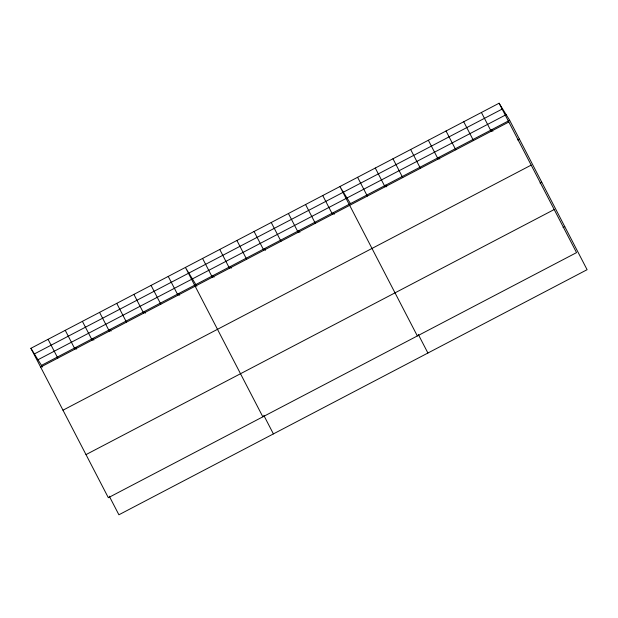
<?xml version="1.0" encoding="UTF-8"?>
<svg xmlns="http://www.w3.org/2000/svg" width="618" height="618" viewBox="0 0 618 618"><rect width="100%" height="100%" fill="white"/><g stroke="black" fill="none" stroke-linecap="round" stroke-linejoin="round"><path stroke-width="0.93" d="M499.097 103.221L576.54 252.623L108.343 497.706L30.9 348.305L499.097 103.221L509.657 120.294L587.1 269.695L118.903 514.779L109.262 496.184M34.384 353.936L502.581 108.853M37.976 359.738L506.173 114.662M30.9 348.305L41.46 365.377L509.657 120.294M40.641 367.1L508.838 122.016M517.714 139.969L519.398 139.089M62.982 410.197L531.179 165.114M540.055 183.067L541.739 182.186M86.002 454.609L554.199 209.525M563.075 227.478L564.759 226.59M350.468 203.623L339.915 186.551L417.351 335.953M491.967 129.548L492.855 131.255M481.414 112.484L491.155 131.279M463.724 121.738L473.465 140.533M446.034 131.001L455.775 149.795M438.904 157.327L439.792 159.035M428.351 140.255L438.092 159.05M410.661 149.517L420.402 168.312M392.971 158.78L402.712 177.567M385.848 185.106L386.729 186.814M375.288 168.034L385.029 186.829M357.598 177.296L367.339 196.084M418.278 334.431L427.911 353.025M333.303 212.607L334.191 214.315M322.743 195.535L332.484 214.33M305.578 204.527L315.319 223.314M298.965 230.576L299.854 232.291M288.413 213.511L298.154 232.306M271.24 222.495L280.981 241.29M264.635 248.552L265.516 250.259M254.075 231.487L263.816 250.275M236.91 240.472L246.652 259.266M230.298 266.528L231.186 268.235M219.738 249.456L229.479 268.251M213.133 275.512L214.013 277.219M202.573 258.44L212.314 277.235M196.848 286.204L185.408 267.432L262.851 416.833M263.77 415.304L273.403 433.898M178.795 293.48L179.683 295.195M168.235 276.416L177.976 295.211M151.07 285.4L160.811 304.195M144.465 311.457L145.346 313.164M133.905 294.384L143.646 313.179M116.74 303.376L126.481 322.163M110.128 329.433L111.016 331.14M99.568 312.36L109.309 331.155M92.963 338.417L93.843 340.124M82.403 321.345L92.144 340.139M75.79 347.401L76.678 349.108M65.238 330.336L74.979 349.124M48.065 339.321L57.806 358.116M41.46 365.377L42.341 367.084"/></g></svg>
